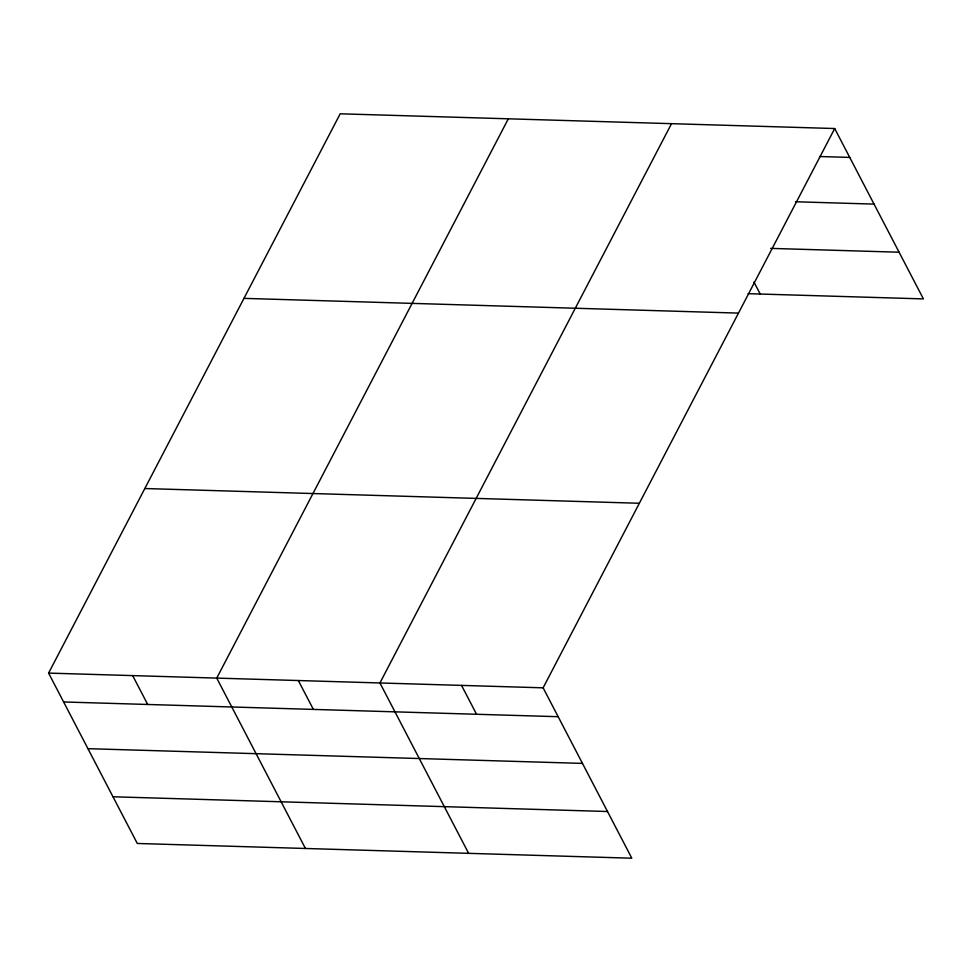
<?xml version="1.0" encoding="UTF-8"?>
<svg xmlns="http://www.w3.org/2000/svg" width="972" height="972" viewBox="0 0 972 972"><rect width="100%" height="100%" fill="white"/><g stroke="black" fill="none" stroke-linecap="round" stroke-linejoin="round"><path stroke-width="1.46" d="M834.705 128.535L543.129 687.824L631.812 858.203L137.295 843.465L48.6 673.098L340.188 113.797L834.705 128.535L923.4 298.902L748.124 293.678M508.32 118.815L216.744 678.104L305.427 848.471M671.518 123.675L379.93 682.964L468.626 853.343M819.518 156.516L849.747 157.415M795.473 201.763L874.047 204.108M770.65 248.382L899.088 252.21M243.96 298.368L738.489 313.106M144.828 488.527L639.345 503.265M48.6 673.098L543.129 687.824M63.63 701.966L558.159 716.704M87.942 748.671L582.459 763.397M112.983 796.773L607.512 811.511M753.956 282.038L760.201 294.042M461.53 685.394L476.559 714.274M298.331 680.534L313.373 709.414M132.666 675.601L147.708 704.481"/></g></svg>
